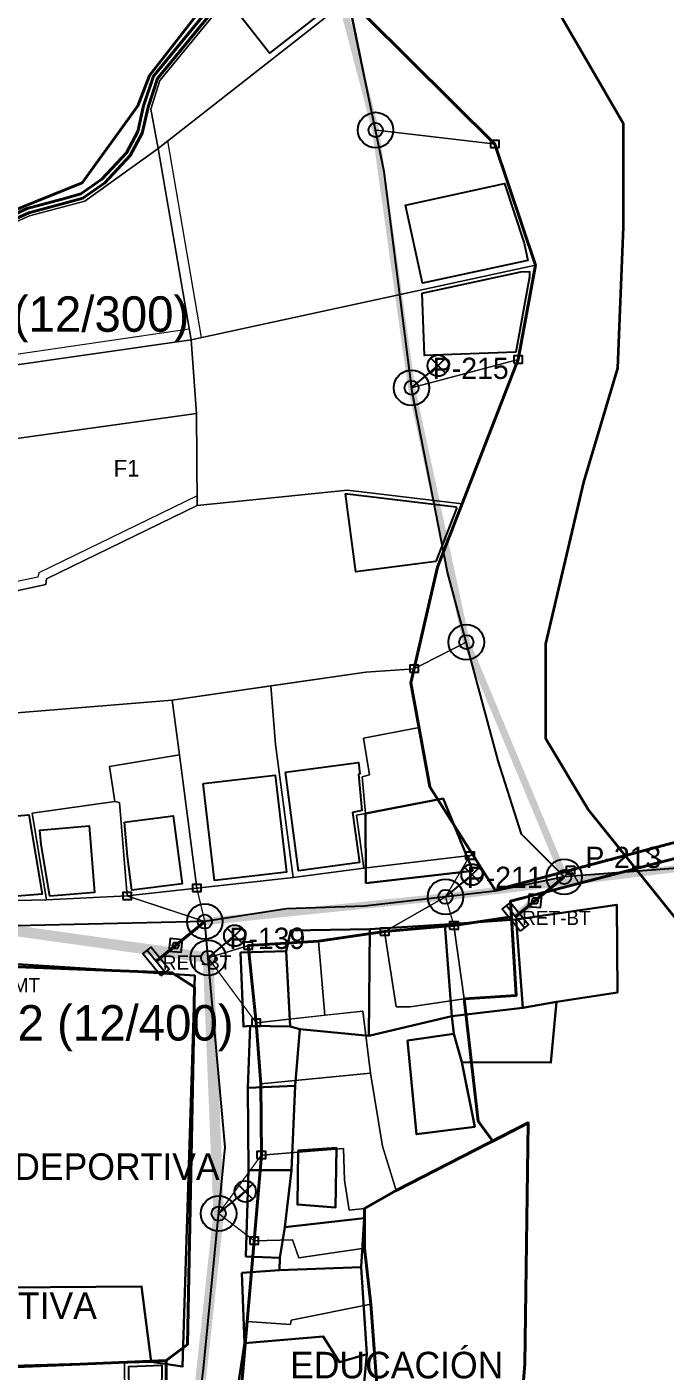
# Model space of a CAD drawing. Header units: metres. Extents: x 425183 to 427629, y 8434421 to 8436790.
# Drawn here: x 425448.9 to 425520.9, y 8435724.2 to 8435875.9 of the extents above; entities that cross this region are included whole.
import ezdxf
from ezdxf.enums import TextEntityAlignment as Align

# ---------------------------------------------------------------- set-up
doc = ezdxf.new("R2010")
doc.units = ezdxf.units.M
for name, color, linetype, lineweight in [('01_RIOS_Y_CUENCAS', 140, 'Continuous', 35), ('02_CALLES_Y_VIAS', 7, 'Continuous', 25), ('03_MANZANAS_ROTULOS', 6, 'Continuous', 35), ('04_LOTES_PREDIALES', 7, 'Continuous', 15), ('05_HUELLAS_CASAS_USUARIO', 30, 'Continuous', 30), ('06_HUELLAS_CASAS_COMPLEMENTO', 4, 'Continuous', 25), ('07_EQUIPAMIENTOS', 3, 'Continuous', 40)]:
    doc.layers.add(name, color=color, linetype=linetype, lineweight=lineweight)
for name, color, linetype in [('02_POSTES_MT_10KV', 1, 'Continuous'), ('04_RETENIDAS_MT_BT', 6, 'Continuous'), ('05_RED_BT_TRONCAL_CAAI', 3, 'Continuous'), ('06_RED_BT_DERIVACION_CAAI', 4, 'Continuous'), ('07_POSTES_BT_CAC', 5, 'Continuous'), ('08_ALUMBRADO_PUBLICO_LED', 30, 'Continuous'), ('11_ACOMETIDAS_DOMICILIARIAS', 4, 'Continuous'), ('12_CAJAS_PORTAMEDIDOR_LT', 2, 'Continuous')]:
    doc.layers.add(name, color=color, linetype=linetype)

msp = doc.modelspace()

# ---------------------------------------------------------------- linework, layer by layer
at = {"layer": '01_RIOS_Y_CUENCAS'}
msp.add_lwpolyline([(425524.97, 8435642.48), (425527.12, 8435665.17), (425528.96, 8435679.58), (425530.49, 8435689.7), (425534.78, 8435713.92), (425540, 8435732.31), (425539.08, 8435750.71), (425536.93, 8435758.68), (425530.49, 8435768.18), (425524.36, 8435772.47), (425512.21, 8435787.57), (425512.21, 8435787.57), (425507.46, 8435795.55), (425507.46, 8435806.28), (425511.75, 8435824.52), (425515.58, 8435837.39), (425516.2, 8435853.34), (425516.2, 8435864.99), (425506.58, 8435881.62)], dxfattribs=at)
at = {"layer": '02_CALLES_Y_VIAS'}
for points in [[(425509.51, 8435779.97), (425509.51, 8435779.97), (425504.68, 8435784.8), (425502.08, 8435793.07), (425498.24, 8435807.33), (425496.33, 8435814.38), (425492.34, 8435834.77), (425489.2, 8435859.6), (425483.83, 8435885.36)], [(425574.58, 8435724.27), (425573.05, 8435736.05), (425566.46, 8435747.39), (425556.34, 8435761.34), (425547.45, 8435770.31), (425538.64, 8435776.29), (425531.12, 8435779.74), (425527.22, 8435781.35), (425509.51, 8435779.97), (425501.69, 8435778.36), (425486.98, 8435776.67), (425478.16, 8435776.36), (425468.96, 8435774.93)], [(425446.04, 8435366.98), (425450.88, 8435380.12), (425452.95, 8435393.76), (425454.4, 8435410.01), (425453.33, 8435434.46), (425452.41, 8435466.19), (425452.41, 8435535.48), (425454.86, 8435563.38), (425457.62, 8435607.53), (425463.14, 8435672.68), (425464.67, 8435691.08), (425468.81, 8435724.49), (425471.26, 8435749.48), (425468.96, 8435774.93), (425444.32, 8435774.39), (425426.85, 8435773.78), (425420.1, 8435774.01), (425418.03, 8435776.54), (425417.41, 8435778.16)]]:
    msp.add_lwpolyline(points, dxfattribs=at)
at = {"layer": '04_LOTES_PREDIALES'}
for points in [[(425476.52, 8435888.19), (425472.64, 8435893.94), (425467.65, 8435888.24), (425447.48, 8435887.22), (425444.37, 8435882.08), (425438.72, 8435882.21), (425438.68, 8435880.52), (425432.33, 8435880.79), (425431.63, 8435864.81), (425431.63, 8435855.81), (425431.38, 8435848.86), (425439.06, 8435851.08), (425439.92, 8435852.19), (425455.13, 8435858.32), (425461.4, 8435866.99), (425462.73, 8435870.44), (425476.52, 8435888.19)], [(425485.21, 8435879.08), (425477.63, 8435886.62), (425463.89, 8435869.85), (425462.85, 8435866.61), (425463.7, 8435862.19), (425485.21, 8435879.08)], [(425485.21, 8435879.08), (425463.7, 8435862.19), (425467.4, 8435840.61), (425506.26, 8435849.02), (425501.68, 8435862.69), (425485.21, 8435879.08)], [(425468.57, 8435840.86), (425464.78, 8435863.04), (425463.7, 8435862.19), (425467.2, 8435841.79), (425446.64, 8435838.78), (425446.75, 8435839.98), (425445.55, 8435839.86), (425435.53, 8435840.6), (425435.33, 8435839.12), (425429.24, 8435838.84), (425429.09, 8435837.63), (425436.39, 8435837.96), (425436.57, 8435839.32), (425445.44, 8435838.66), (425445.33, 8435837.42), (425467.4, 8435840.61), (425468.57, 8435840.86)], [(425455.42, 8435856.24), (425449.19, 8435854.58), (425440.5, 8435850.73), (425430.85, 8435847.59), (425429.24, 8435838.84), (425435.33, 8435839.12), (425435.53, 8435840.6), (425445.55, 8435839.86), (425445.33, 8435837.42), (425467.4, 8435840.61), (425463.7, 8435862.19), (425455.42, 8435856.24)], [(425504.32, 8435838.37), (425506.26, 8435849.02), (425467.4, 8435840.61), (425468.01, 8435832.28), (425468.1, 8435821.88), (425485.06, 8435823.62), (425497.99, 8435822.08), (425504.32, 8435838.37)], [(425427.37, 8435823.86), (425431.5, 8435823.4), (425431.45, 8435819.6), (425447.3, 8435821.77), (425446.67, 8435829.3), (425468.01, 8435832.28), (425467.4, 8435840.61), (425445.33, 8435837.42), (425445.55, 8435839.86), (425435.53, 8435840.6), (425435.33, 8435839.12), (425429.24, 8435838.84), (425427.37, 8435823.86)], [(425468.1, 8435821.88), (425468.01, 8435832.28), (425446.67, 8435829.3), (425447.3, 8435821.77), (425431.45, 8435819.6), (425431.5, 8435823.4), (425427.37, 8435823.86), (425426.41, 8435814.1), (425431.81, 8435814.01), (425431.84, 8435811.51), (425437.83, 8435811.32), (425437.86, 8435810.67), (425446.16, 8435811.94), (425451, 8435812.97), (425451.11, 8435813.61), (425468.1, 8435821.88)], [(425497.99, 8435822.08), (425485.06, 8435823.62), (425468.1, 8435821.88), (425451.11, 8435813.61), (425451, 8435812.97), (425446.16, 8435811.94), (425437.86, 8435810.67), (425437.95, 8435808.17), (425431.6, 8435808.04), (425431.6, 8435807.49), (425426.85, 8435807.57), (425426.22, 8435800.4), (425442.46, 8435799.66), (425442.73, 8435797.78), (425447.28, 8435798.47), (425465.27, 8435799.93), (425487.14, 8435803.08), (425492.59, 8435803.47), (425495.22, 8435814.94), (425497.99, 8435822.08)], [(425426.41, 8435814.1), (425431.81, 8435814.01), (425431.84, 8435811.51), (425437.83, 8435811.32), (425437.86, 8435810.67), (425446.16, 8435811.94), (425451, 8435812.97), (425451.11, 8435813.61), (425468.1, 8435821.88), (425468.09, 8435822.99), (425450.21, 8435814.28), (425450.13, 8435813.81), (425445.98, 8435812.92), (425438.82, 8435811.83), (425438.8, 8435812.29), (425432.83, 8435812.48), (425432.8, 8435814.99), (425426.51, 8435815.1), (425426.41, 8435814.1)], [(425492.22, 8435801.87), (425492.59, 8435803.47), (425487.14, 8435803.08), (425476.41, 8435801.54), (425476.94, 8435794.91), (425478.94, 8435779.89), (425486.92, 8435780.94), (425486.06, 8435786.93), (425487.09, 8435787.12), (425486.72, 8435791.26), (425487.54, 8435791.48), (425486.86, 8435795.62), (425493.13, 8435796.84), (425492.22, 8435801.87)], [(425476.94, 8435794.91), (425476.41, 8435801.54), (425465.27, 8435799.93), (425466.11, 8435793.74), (425468.05, 8435778.71), (425478.94, 8435779.89), (425476.94, 8435794.91)], [(425451.11, 8435777.38), (425449.48, 8435787.15), (425458.79, 8435788.49), (425458.21, 8435792.45), (425466.11, 8435793.74), (425465.27, 8435799.93), (425447.28, 8435798.47), (425442.73, 8435797.78), (425442.61, 8435796.99), (425442.18, 8435781.35), (425442.73, 8435781.33), (425442.61, 8435777.18), (425451.11, 8435777.38)], [(425493.13, 8435796.84), (425486.86, 8435795.62), (425487.54, 8435791.48), (425486.72, 8435791.26), (425487.09, 8435787.12), (425486.06, 8435786.93), (425486.92, 8435780.94), (425498.88, 8435782.37), (425499.22, 8435782.44), (425494.35, 8435790.15), (425493.13, 8435796.84)], [(425466.11, 8435793.74), (425458.21, 8435792.45), (425458.79, 8435788.49), (425459.33, 8435788.38), (425460.2, 8435777.82), (425468.05, 8435778.71), (425466.11, 8435793.74)], [(425459.33, 8435788.38), (425458.79, 8435788.49), (425449.48, 8435787.15), (425451.11, 8435777.38), (425460.2, 8435777.82), (425459.33, 8435788.38)], [(425518.58, 8435782.96), (425510.22, 8435780.73), (425511.17, 8435779.23), (425520.59, 8435781.67), (425518.58, 8435782.96)], [(425503.55, 8435775.46), (425497.07, 8435774.49), (425498.23, 8435766.22), (425504.11, 8435766.6), (425503.55, 8435775.46)], [(425481.78, 8435772.72), (425482.51, 8435764.35), (425486.78, 8435764.82), (425487.66, 8435757.82), (425489.02, 8435749.58), (425490.55, 8435744.56), (425501.46, 8435750.15), (425499.81, 8435752.41), (425498.23, 8435766.22), (425492.15, 8435765.29), (425490.55, 8435765.3), (425489.25, 8435773.8), (425481.78, 8435772.72)], [(425497.07, 8435774.49), (425489.25, 8435773.8), (425490.55, 8435765.3), (425492.15, 8435765.29), (425498.23, 8435766.22), (425497.07, 8435774.49)], [(425481.78, 8435772.72), (425473.85, 8435772.21), (425474.75, 8435763.51), (425482.51, 8435764.35), (425481.78, 8435772.72)], [(425486.78, 8435764.82), (425474.75, 8435763.51), (425475.27, 8435756.63), (425487.66, 8435757.82), (425486.78, 8435764.82)], [(425475.34, 8435748.58), (425484.61, 8435749.33), (425484.72, 8435745.73), (425485.24, 8435742.37), (425486.98, 8435742.55), (425490.55, 8435744.56), (425489.02, 8435749.58), (425487.66, 8435757.82), (425475.27, 8435756.63), (425475.34, 8435748.58)], [(425484.72, 8435745.73), (425484.61, 8435749.33), (425475.34, 8435748.58), (425474.52, 8435738.91), (425478.87, 8435738.99), (425479.57, 8435736.96), (425486.99, 8435738.05), (425486.98, 8435742.55), (425485.24, 8435742.37), (425484.72, 8435745.73)], [(425486.99, 8435738.05), (425479.57, 8435736.96), (425478.87, 8435738.99), (425474.52, 8435738.91), (425473.72, 8435729.8), (425478.61, 8435729.46), (425478.71, 8435729.95), (425487.68, 8435731.74), (425486.99, 8435738.05)], [(425473.06, 8435721.98), (425479.27, 8435721.22), (425479.67, 8435720.48), (425485.48, 8435721.16), (425488.48, 8435721.12), (425487.68, 8435731.74), (425478.71, 8435729.95), (425478.61, 8435729.46), (425473.72, 8435729.8), (425473.06, 8435721.98)], [(425464.6, 8435725.39), (425459.9, 8435725.19), (425459.93, 8435721.29), (425464.58, 8435721.29), (425464.6, 8435725.39)]]:
    msp.add_lwpolyline(points, close=True, dxfattribs=at)
for points in [[(425440.5, 8435850.73), (425449.19, 8435854.58), (425455.42, 8435856.24), (425463.7, 8435862.19), (425462.85, 8435866.61), (425463.89, 8435869.85), (425477.63, 8435886.62)], [(425485.21, 8435879.08), (425501.68, 8435862.69), (425506.26, 8435849.02), (425504.32, 8435838.37), (425497.99, 8435822.08), (425495.22, 8435814.94), (425495.22, 8435814.94), (425492.59, 8435803.47), (425492.22, 8435801.87), (425493.13, 8435796.84), (425494.35, 8435790.15), (425499.22, 8435782.44), (425499.22, 8435782.44), (425499.22, 8435782.44), (425499.22, 8435782.44), (425498.88, 8435782.37), (425486.92, 8435780.94), (425478.94, 8435779.89), (425468.05, 8435778.71), (425460.2, 8435777.82), (425451.11, 8435777.38), (425442.61, 8435777.18)], [(425459.93, 8435721.29), (425459.9, 8435725.19), (425438.82, 8435724.28), (425438.83, 8435725.08), (425427.48, 8435725.34), (425426.76, 8435737.57), (425416.01, 8435737.57), (425416.01, 8435737.57), (425416.17, 8435732.47), (425413.7, 8435732.83), (425407.35, 8435732.88), (425408.61, 8435705.31)]]:
    msp.add_lwpolyline(points, dxfattribs=at)
at = {"layer": '04_RETENIDAS_MT_BT', "color": 7}
for p, q in [((425505.02, 8435774.23), (425503, 8435776.71)), ((425464.47, 8435769.19), (425462.45, 8435771.67))]:
    msp.add_line(p, q, dxfattribs=at)
at = {"layer": '04_RETENIDAS_MT_BT', "color": 6, "const_width": 0.35}
for points in [[(425509.51, 8435779.97), (425504.01, 8435775.47)], [(425468.96, 8435774.93), (425463.46, 8435770.43)]]:
    msp.add_lwpolyline(points, dxfattribs=at)
at = {"layer": '04_RETENIDAS_MT_BT', "color": 2}
for points in [[(425505.44, 8435776.64), (425506.84, 8435776.5), (425506.98, 8435777.9), (425505.58, 8435778.04), (425505.44, 8435776.64)], [(425464.89, 8435771.6), (425466.29, 8435771.46), (425466.43, 8435772.86), (425465.03, 8435773), (425464.89, 8435771.6)]]:
    msp.add_lwpolyline(points, dxfattribs=at)
at = {"layer": '04_RETENIDAS_MT_BT', "color": 6}
for points in [[(425504.56, 8435773.85), (425502.53, 8435776.33), (425503.46, 8435777.09), (425505.49, 8435774.61), (425504.56, 8435773.85)], [(425464.01, 8435768.81), (425461.98, 8435771.29), (425462.91, 8435772.05), (425464.94, 8435769.57), (425464.01, 8435768.81)]]:
    msp.add_lwpolyline(points, dxfattribs=at)
at = {"layer": '04_RETENIDAS_MT_BT', "color": 2, "const_width": 0.85}
for points in [[(425505.71, 8435776.86), (425504.01, 8435775.47)], [(425465.16, 8435771.82), (425463.46, 8435770.43)]]:
    msp.add_lwpolyline(points, dxfattribs=at)
at = {"layer": '04_RETENIDAS_MT_BT', "color": 2}
for centre in [(425506.21, 8435777.27), (425465.66, 8435772.23)]:
    msp.add_circle(centre, 0.35, dxfattribs=at)
at = {"layer": '05_HUELLAS_CASAS_USUARIO'}
for points in [[(425499.2, 8435780.65), (425487.13, 8435779.27), (425487.09, 8435787.12), (425495.87, 8435788.81), (425499.2, 8435780.65)], [(425504.83, 8435765.18), (425508.63, 8435765.87), (425515.52, 8435766.94), (425515.45, 8435776.83), (425504.1, 8435775.15), (425504.83, 8435765.18)], [(425496.82, 8435764.26), (425504.83, 8435765.18), (425504.1, 8435775.15), (425496.06, 8435774.61), (425496.82, 8435764.26)], [(425478.14, 8435771.58), (425478.66, 8435773.92), (425487.59, 8435774.07), (425487.47, 8435762.04), (425479.67, 8435762.77), (425478.6, 8435763.07), (425478.14, 8435771.58)], [(425487.47, 8435762.04), (425496.82, 8435764.26), (425496.06, 8435774.61), (425487.59, 8435774.07), (425487.47, 8435762.04)], [(425462.9, 8435725.24), (425466.44, 8435724.7), (425467.82, 8435768.85), (425440.14, 8435770.61), (425437.07, 8435740.18), (425437.16, 8435735.28), (425441.21, 8435733.59), (425461.83, 8435733.74), (425462.9, 8435725.24)], [(425474.08, 8435763.15), (425473.31, 8435763.07), (425473, 8435771.43), (425478.14, 8435771.58), (425478.6, 8435763.07), (425474.08, 8435763.15)], [(425497.97, 8435759.05), (425508.01, 8435759.01), (425508.63, 8435765.87), (425504.83, 8435765.18), (425496.82, 8435764.26), (425497.05, 8435762.27), (425497.97, 8435759.05)], [(425473.81, 8435756.17), (425474.08, 8435763.15), (425478.6, 8435763.07), (425479.67, 8435762.77), (425479.17, 8435756.4), (425473.81, 8435756.17)], [(425491.84, 8435761.5), (425492.84, 8435750.92), (425499.43, 8435751.77), (425497.97, 8435759.05), (425497.05, 8435762.27), (425491.84, 8435761.5)], [(425473.9, 8435746.86), (425473.81, 8435756.17), (425479.17, 8435756.4), (425478.73, 8435746.86), (425473.9, 8435746.86)], [(425479.48, 8435749.09), (425479.4, 8435742.99), (425483.7, 8435742.65), (425483.81, 8435749.39), (425479.48, 8435749.09)], [(425473.9, 8435746.86), (425473.6, 8435737.13), (425477.43, 8435736.97), (425477.97, 8435740.42), (425478.73, 8435746.86), (425473.9, 8435746.86)], [(425486.61, 8435735.91), (425486.95, 8435741.46), (425477.97, 8435740.42), (425477.43, 8435736.97), (425477.37, 8435735.58), (425486.61, 8435735.91)], [(425473.12, 8435735.3), (425473.43, 8435727.33), (425482.32, 8435728.1), (425484.16, 8435725.18), (425487.23, 8435726.1), (425486.61, 8435735.91), (425477.37, 8435735.58), (425473.12, 8435735.3)], [(425440.66, 8435724.58), (425462.9, 8435725.24), (425461.83, 8435733.74), (425441.21, 8435733.59), (425440.91, 8435731.21), (425440.66, 8435724.58)], [(425473.43, 8435727.33), (425471.9, 8435717.21), (425486.31, 8435716.14), (425487.23, 8435726.1), (425484.16, 8435725.18), (425482.32, 8435728.1), (425473.43, 8435727.33)]]:
    msp.add_lwpolyline(points, close=True, dxfattribs=at)
at = {"layer": '05_RED_BT_TRONCAL_CAAI', "color": 3, "const_width": 1.2}
for points in [[(425469.33, 8435770.84), (425444.08, 8435774.38)], [(425470.52, 8435741.97), (425469.33, 8435770.84)], [(425467.4, 8435713.14), (425470.52, 8435741.97)]]:
    msp.add_lwpolyline(points, dxfattribs=at)
at = {"layer": '06_HUELLAS_CASAS_COMPLEMENTO'}
for points in [[(425472.04, 8435879.16), (425479.04, 8435884.66), (425483.17, 8435880.55), (425484.23, 8435879.2), (425476.27, 8435872.95), (425471.71, 8435878.76), (425472.04, 8435879.16)], [(425505.01, 8435851.51), (425505.43, 8435849.56), (425493.52, 8435846.98), (425491.61, 8435855.8), (425502.76, 8435858.22), (425505.01, 8435851.51)], [(425504.63, 8435848.26), (425505.59, 8435848.3), (425505.61, 8435847.69), (425504.06, 8435839.21), (425493.75, 8435838.82), (425493.49, 8435845.85), (425504.63, 8435848.26)], [(425495.03, 8435815.57), (425485.99, 8435814.39), (425484.85, 8435823.2), (425485.06, 8435823.22), (425497.32, 8435821.75), (425497.35, 8435821.54), (425495.03, 8435815.57)], [(425486.29, 8435791.56), (425486.66, 8435787.45), (425485.61, 8435787.25), (425486.42, 8435781.58), (425479.53, 8435780.67), (425478.06, 8435791.8), (425486.3, 8435792.88), (425486.47, 8435791.6), (425486.29, 8435791.56)], [(425468.77, 8435790.5), (425476.88, 8435791.45), (425478.16, 8435780.5), (425470.05, 8435779.55), (425468.77, 8435790.5)], [(425443.19, 8435777.59), (425443.07, 8435779.08), (425443.14, 8435781.71), (425442.85, 8435781.72), (425442.66, 8435784.12), (425442.72, 8435786.46), (425449.11, 8435786.98), (425450.59, 8435778.04), (425445.82, 8435777.65), (425443.19, 8435777.59)], [(425451.45, 8435777.8), (425450.48, 8435783.62), (425450.34, 8435785.26), (425455.9, 8435785.72), (425456.52, 8435778.22), (425451.48, 8435777.8), (425451.45, 8435777.8)], [(425459.91, 8435786.14), (425465.4, 8435786.85), (425466.39, 8435779.2), (425460.72, 8435778.47), (425460.23, 8435782.28), (425459.91, 8435786.14)], [(425464.09, 8435724.87), (425464.08, 8435721.79), (425460.43, 8435721.79), (425460.4, 8435724.71), (425464.09, 8435724.87)]]:
    msp.add_lwpolyline(points, close=True, dxfattribs=at)
at = {"layer": '06_RED_BT_DERIVACION_CAAI', "color": 4, "const_width": 0.8}
for points in [[(425488.23, 8435864.27), (425480.81, 8435892.59)], [(425492.29, 8435835.18), (425488.23, 8435864.27)], [(425498.47, 8435806.47), (425492.29, 8435835.18)], [(425509.51, 8435779.97), (425498.47, 8435806.47)], [(425523.22, 8435781.04), (425496.12, 8435777.72)], [(425496.12, 8435777.72), (425468.96, 8435774.93)]]:
    msp.add_lwpolyline(points, dxfattribs=at)
at = {"layer": '07_EQUIPAMIENTOS'}
for points in [[(425476.52, 8435888.19), (425462.73, 8435870.44), (425461.4, 8435866.99), (425455.13, 8435858.32), (425439.92, 8435852.19), (425439.06, 8435851.08), (425431.38, 8435848.86), (425431.63, 8435855.81), (425431.63, 8435864.81), (425432.33, 8435880.79)], [(425477.08, 8435887.37), (425463.17, 8435870.35), (425462.05, 8435866.99), (425461.4, 8435864.1), (425460.12, 8435861.68), (425457.33, 8435858.72), (425454.95, 8435857.07), (425453.27, 8435856.6), (425448.9, 8435855.41), (425443.67, 8435853.05)], [(425443.89, 8435852.58), (425449.08, 8435854.92), (425453.41, 8435856.1), (425455.18, 8435856.6), (425457.67, 8435858.32), (425460.54, 8435861.38), (425461.89, 8435863.92), (425462.55, 8435866.85), (425463.63, 8435870.09), (425477.38, 8435886.92)], [(425530.89, 8435876.6), (425532.02, 8435874.68), (425534.97, 8435863.91), (425535.07, 8435846.63), (425532.28, 8435832.58), (425528.65, 8435819.69), (425539.12, 8435818.9), (425537.44, 8435809.76), (425534.64, 8435796.55), (425527.62, 8435785.37), (425501.73, 8435778.47), (425494.35, 8435790.15), (425492.22, 8435801.87), (425495.22, 8435814.94), (425504.32, 8435838.37), (425506.26, 8435849.02), (425501.68, 8435862.69), (425477.48, 8435886.77)], [(425504.35, 8435715.93), (425505.06, 8435725.01), (425505.46, 8435752.2), (425501.46, 8435750.15), (425499.81, 8435752.41), (425498.23, 8435766.22), (425504.11, 8435766.6), (425503.44, 8435777.22), (425527.95, 8435783.58)], [(425473.06, 8435721.98), (425473.72, 8435729.8), (425474.52, 8435738.91), (425475.34, 8435748.58), (425475.27, 8435756.63), (425474.75, 8435763.51), (425473.85, 8435772.21), (425481.78, 8435772.72), (425489.25, 8435773.8), (425497.07, 8435774.49), (425503.55, 8435775.46), (425504.11, 8435766.6), (425504.11, 8435766.6), (425498.23, 8435766.22), (425499.81, 8435752.41), (425501.46, 8435750.15), (425505.46, 8435752.2), (425505.06, 8435725.01), (425504.35, 8435715.93)], [(425408.61, 8435705.31), (425407.35, 8435732.88), (425409.1, 8435732.87), (425410.63, 8435742.65), (425415.2, 8435742.14), (425416.18, 8435740.81), (425416.01, 8435737.57), (425426.76, 8435737.57), (425439.01, 8435737.32), (425439.24, 8435743.82), (425437.99, 8435743.82), (425437.89, 8435740.72), (425419.26, 8435742.29), (425417.84, 8435743.9), (425420, 8435770.92), (425439.98, 8435770.14), (425465.26, 8435769.16), (425465.26, 8435769.16), (425467.79, 8435767.54), (425466.99, 8435727.2), (425464.6, 8435725.39), (425464.58, 8435721.29)]]:
    msp.add_lwpolyline(points, dxfattribs=at)
for points in [[(425467.79, 8435767.54), (425465.26, 8435769.16), (425439.98, 8435770.14), (425437.99, 8435743.82), (425439.24, 8435743.82), (425439.01, 8435737.32), (425438.82, 8435724.28), (425464.6, 8435725.39), (425466.99, 8435727.2), (425467.79, 8435767.54)], [(425470.66, 8435700.51), (425477.98, 8435701.18), (425478.05, 8435701.57), (425487.42, 8435702.31), (425485.88, 8435716.93), (425499.91, 8435716.26), (425504.35, 8435715.93), (425505.06, 8435725.01), (425505.46, 8435752.2), (425490.55, 8435744.56), (425486.98, 8435742.55), (425486.99, 8435738.05), (425487.68, 8435731.74), (425488.48, 8435721.12), (425485.48, 8435721.16), (425479.67, 8435720.48), (425479.27, 8435721.22), (425473.06, 8435721.98), (425470.66, 8435700.51)]]:
    msp.add_lwpolyline(points, close=True, dxfattribs=at)
at = {"layer": '07_POSTES_BT_CAC', "color": 5}
for centre, radius in [((425488.23, 8435864.27), 2), ((425488.23, 8435864.27), 0.8), ((425492.29, 8435835.18), 2), ((425492.29, 8435835.18), 0.8), ((425498.47, 8435806.47), 2), ((425498.47, 8435806.47), 0.8), ((425509.51, 8435779.97), 2), ((425496.12, 8435777.72), 2), ((425509.51, 8435779.97), 0.8), ((425496.12, 8435777.72), 0.8), ((425468.96, 8435774.93), 2), ((425468.96, 8435774.93), 0.8), ((425469.33, 8435770.84), 2), ((425469.33, 8435770.84), 0.8), ((425470.52, 8435741.97), 2), ((425470.52, 8435741.97), 0.8)]:
    msp.add_circle(centre, radius, dxfattribs=at)
at = {"layer": '08_ALUMBRADO_PUBLICO_LED', "color": 30}
for p, q in [((425492.29, 8435835.18), (425495.29, 8435837.68)), ((425494.49, 8435836.88), (425496.09, 8435838.48)), ((425494.49, 8435838.48), (425496.09, 8435836.88)), ((425496.12, 8435777.72), (425499.12, 8435780.22)), ((425498.32, 8435779.42), (425499.92, 8435781.02)), ((425498.32, 8435781.02), (425499.92, 8435779.42)), ((425471.53, 8435772.54), (425473.13, 8435774.14)), ((425471.53, 8435774.14), (425473.13, 8435772.54)), ((425469.33, 8435770.84), (425472.33, 8435773.34)), ((425472.72, 8435743.67), (425474.32, 8435745.27)), ((425472.72, 8435745.27), (425474.32, 8435743.67)), ((425470.52, 8435741.97), (425473.52, 8435744.47))]:
    msp.add_line(p, q, dxfattribs=at)
for centre in [(425495.29, 8435837.68), (425499.12, 8435780.22), (425472.33, 8435773.34), (425473.52, 8435744.47)]:
    msp.add_circle(centre, 1.2, dxfattribs=at)
at = {"layer": '11_ACOMETIDAS_DOMICILIARIAS', "color": 4, "const_width": 0.15}
for points in [[(425488.23, 8435864.27), (425485.21, 8435879.08)], [(425488.23, 8435864.27), (425501.68, 8435862.69)], [(425492.29, 8435835.18), (425504.32, 8435838.37)], [(425492.29, 8435835.18), (425504.32, 8435838.37)], [(425498.47, 8435806.47), (425492.59, 8435803.47)], [(425496.12, 8435777.72), (425498.88, 8435782.37)], [(425509.51, 8435779.97), (425510.22, 8435780.73)], [(425468.96, 8435774.93), (425468.05, 8435778.71)], [(425468.96, 8435774.93), (425468.05, 8435778.71)], [(425468.96, 8435774.93), (425460.2, 8435777.82)], [(425496.12, 8435777.72), (425489.25, 8435773.8)], [(425496.12, 8435777.72), (425497.07, 8435774.49)], [(425496.12, 8435777.72), (425497.07, 8435774.49)], [(425469.33, 8435770.84), (425473.85, 8435772.21)], [(425469.33, 8435770.84), (425474.75, 8435763.51)], [(425470.52, 8435741.97), (425475.34, 8435748.58)], [(425470.52, 8435741.97), (425474.52, 8435738.91)], [(425470.52, 8435741.97), (425474.52, 8435738.91)]]:
    msp.add_lwpolyline(points, dxfattribs=at)
at = {"layer": '12_CAJAS_PORTAMEDIDOR_LT', "color": 2}
for points in [[(425501.18, 8435862.29), (425502.18, 8435862.29), (425502.18, 8435863.09), (425501.18, 8435863.09), (425501.18, 8435862.29)], [(425503.82, 8435837.97), (425504.82, 8435837.97), (425504.82, 8435838.77), (425503.82, 8435838.77), (425503.82, 8435837.97)], [(425503.82, 8435837.97), (425504.82, 8435837.97), (425504.82, 8435838.77), (425503.82, 8435838.77), (425503.82, 8435837.97)], [(425492.09, 8435803.07), (425493.09, 8435803.07), (425493.09, 8435803.87), (425492.09, 8435803.87), (425492.09, 8435803.07)], [(425498.38, 8435781.97), (425499.38, 8435781.97), (425499.38, 8435782.77), (425498.38, 8435782.77), (425498.38, 8435781.97)], [(425509.72, 8435780.33), (425510.72, 8435780.33), (425510.72, 8435781.13), (425509.72, 8435781.13), (425509.72, 8435780.33)], [(425459.7, 8435777.42), (425460.7, 8435777.42), (425460.7, 8435778.22), (425459.7, 8435778.22), (425459.7, 8435777.42)], [(425467.55, 8435778.31), (425468.55, 8435778.31), (425468.55, 8435779.11), (425467.55, 8435779.11), (425467.55, 8435778.31)], [(425467.55, 8435778.31), (425468.55, 8435778.31), (425468.55, 8435779.11), (425467.55, 8435779.11), (425467.55, 8435778.31)], [(425488.75, 8435773.4), (425489.75, 8435773.4), (425489.75, 8435774.2), (425488.75, 8435774.2), (425488.75, 8435773.4)], [(425496.57, 8435774.09), (425497.57, 8435774.09), (425497.57, 8435774.89), (425496.57, 8435774.89), (425496.57, 8435774.09)], [(425496.57, 8435774.09), (425497.57, 8435774.09), (425497.57, 8435774.89), (425496.57, 8435774.89), (425496.57, 8435774.09)], [(425473.35, 8435771.81), (425474.35, 8435771.81), (425474.35, 8435772.61), (425473.35, 8435772.61), (425473.35, 8435771.81)], [(425474.25, 8435763.11), (425475.25, 8435763.11), (425475.25, 8435763.91), (425474.25, 8435763.91), (425474.25, 8435763.11)], [(425474.84, 8435748.18), (425475.84, 8435748.18), (425475.84, 8435748.98), (425474.84, 8435748.98), (425474.84, 8435748.18)], [(425474.02, 8435738.51), (425475.02, 8435738.51), (425475.02, 8435739.31), (425474.02, 8435739.31), (425474.02, 8435738.51)], [(425474.02, 8435738.51), (425475.02, 8435738.51), (425475.02, 8435739.31), (425474.02, 8435739.31), (425474.02, 8435738.51)]]:
    msp.add_lwpolyline(points, dxfattribs=at)

# ---------------------------------------------------------------- texts
at = {"layer": '02_POSTES_MT_10KV', "color": 1}
for s, p in [('E-11 (12/300)', (425434.5, 8435841.5)), ('E-12 (12/400)', (425439.5, 8435761.5))]:
    msp.add_text(s, height=4, dxfattribs=at).set_placement(p)
at = {"layer": '03_MANZANAS_ROTULOS'}
msp.add_text('F1', height=1.875, dxfattribs=at).set_placement((425460.13, 8435826.1), align=Align.MIDDLE_CENTER)
at = {"layer": '04_RETENIDAS_MT_BT', "color": 6}
for s, p in [('RET-BT', (425504.77, 8435774.54)), ('RET-BT', (425464.22, 8435769.5)), ('RET-MT', (425442.28, 8435766.96))]:
    msp.add_text(s, height=1.6, dxfattribs=at).set_placement(p)
at = {"layer": '07_EQUIPAMIENTOS'}
for s, p in [('ÁREA DEPORTIVA', (425453.02, 8435747.27)), ('ÁREA DEPORTIVA', (425439.17, 8435731.58)), ('EDUCACIÓN', (425490.61, 8435724.87))]:
    msp.add_text(s, height=3, dxfattribs=at).set_placement(p, align=Align.MIDDLE_CENTER)
at = {"layer": '07_POSTES_BT_CAC', "color": 5}
for s, p in [('P-215', (425494.69, 8435836.18)), ('P-213', (425511.91, 8435780.97)), ('P-211', (425498.52, 8435778.72)), ('P-139', (425471.73, 8435771.84))]:
    msp.add_text(s, height=2.4, dxfattribs=at).set_placement(p)

doc.saveas('drawing.dxf')
